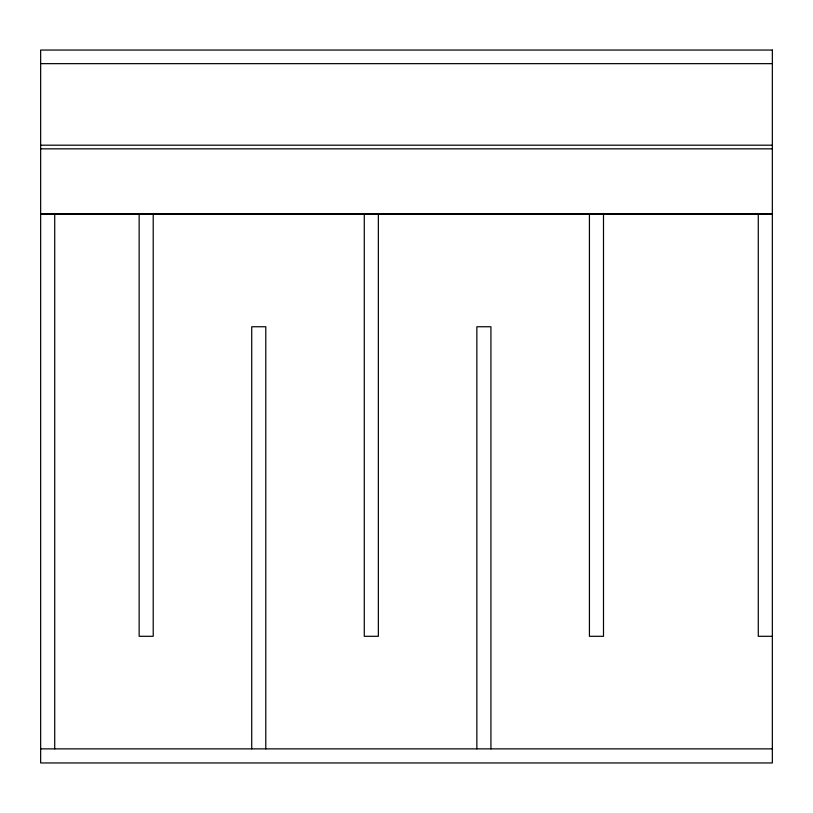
<?xml version="1.0" encoding="UTF-8"?>
<svg xmlns="http://www.w3.org/2000/svg" width="813" height="813" viewBox="0 0 813 813"><rect width="100%" height="100%" fill="white"/><g stroke="black" fill="none" stroke-linecap="round" stroke-linejoin="round"><path stroke-width="1.22" d="M40.65 63.648L772.35 63.648M40.65 145.192L772.35 145.192M40.65 148.84L772.35 148.84M40.65 213.687L772.35 213.687M40.65 214.175L772.35 214.175M772.35 636.305L758.275 636.305L758.275 214.175M40.65 748.875L772.35 748.875M603.5 214.175L603.5 636.305L589.425 636.305L589.425 214.175M490.93 748.875L490.93 326.745L476.855 326.745L476.855 748.875M378.36 214.175L378.36 636.305L364.285 636.305L364.285 214.175M265.79 748.875L265.79 326.745L251.715 326.745L251.715 748.875M153.22 214.175L153.22 636.305L139.145 636.305L139.145 214.175M54.725 214.175L54.725 748.875M772.35 50.05L40.65 50.05L40.65 762.95L772.35 762.95L772.35 50.05"/></g></svg>
